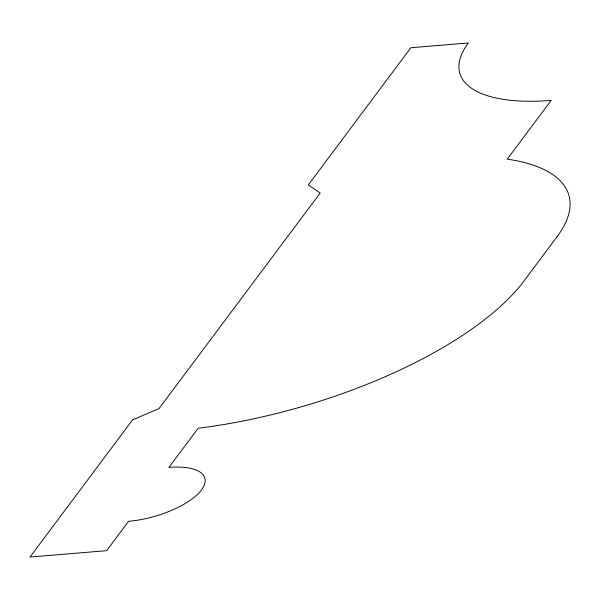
<?xml version="1.0" encoding="UTF-8"?>
<svg xmlns="http://www.w3.org/2000/svg" width="600" height="600" viewBox="0 0 600 600"><rect width="100%" height="100%" fill="white"/><g stroke="black" fill="none" stroke-linecap="round" stroke-linejoin="round"><path stroke-width="0.9" d="M557.227 236.475L524.355 280.553A279.382 109.163 -16.2 0 1 198.188 428.243L168.892 467.423A58.358 22.8 -16.2 0 1 201.435 489.975A58.358 22.8 -16.2 0 1 128.602 521.287L106.635 550.673L30 557.04L132.547 419.918L159.03 408.533L320.175 193.058L308.34 184.852L410.888 47.737L468.36 42.96A148.553 58.043 -16.2 0 0 551.19 100.373L507.24 159.142A203.153 79.38 -16.2 0 1 557.227 236.475"/></g></svg>
